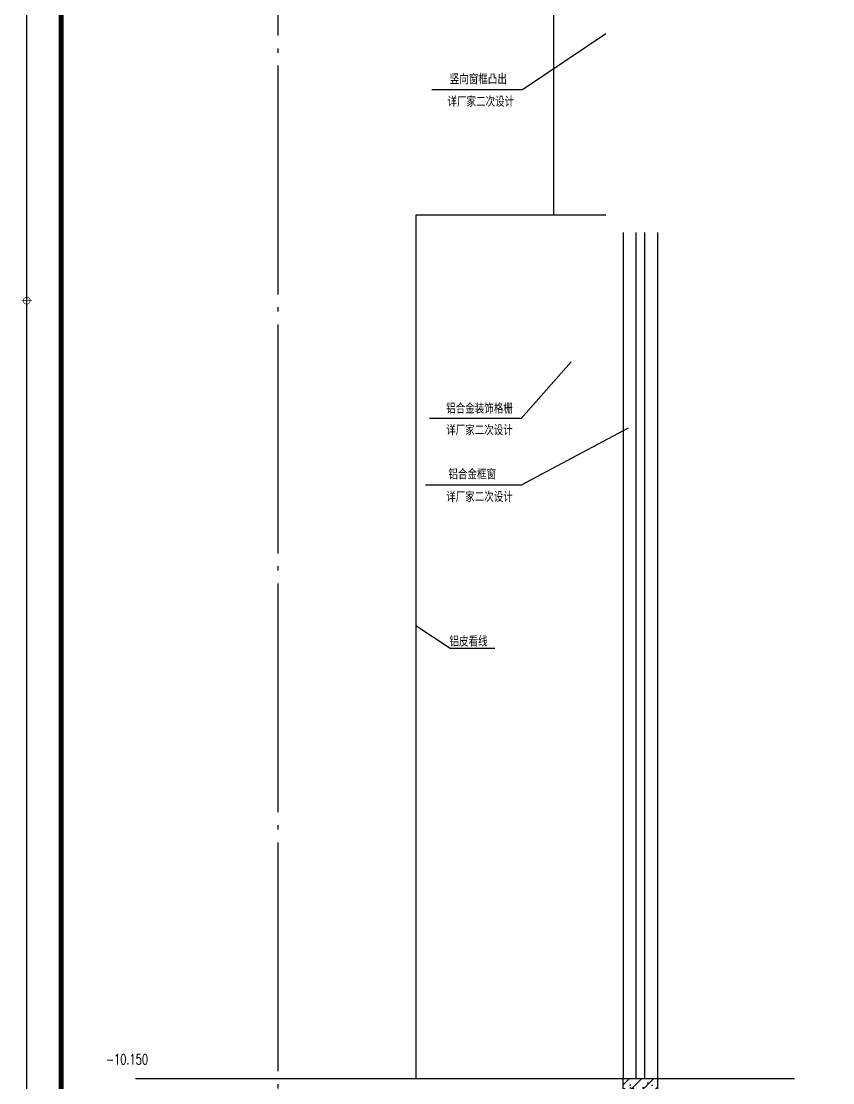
# Model space of a CAD drawing. Extents: x 447078 to 1776277, y 243534 to 519428.
# Drawn here: x 539653 to 544355, y 299879 to 306028 of the extents above; entities that cross this region are included whole.
import ezdxf

# ---------------------------------------------------------------- set-up
doc = ezdxf.new("R2010")
doc.units = 0
doc.header["$LTSCALE"] = 1000
doc.header["$MEASUREMENT"] = 0
doc.linetypes.add('$2$CCDID0GLB00001', pattern=[30, 26.5, -1.5, 0.5, -1.5])
for name, color, linetype in [('$2$G-GRID', 1, '$2$CCDID0GLB00001'), ('A-OVER', 23, 'Continuous'), ('A-SURF', 6, 'Continuous'), ('A-WALL', 140, 'Continuous'), ('A-WALL-HATH', 8, 'Continuous'), ('A-WIND', 2, 'Continuous'), ('G-0-XREF', 2, 'Continuous'), ('PUB_TEXT', 7, 'Continuous'), ('图框CCDI_B0GA1+0.00$0$G-BORD', 3, 'Continuous'), ('节点大样$0$ANNO-TEXT', 33, 'Continuous')]:
    doc.layers.add(name, color=color, linetype=linetype)
doc.styles.add('_TCH_DIM', font='SIMPLEX', dxfattribs={"bigfont": 'GBCBIG'})
doc.styles.add('节点大样$0$CCDI-TOG-02', font='simplex.shx', dxfattribs={"width": 0.8, "bigfont": 'zjdz.shx'})

# ---------------------------------------------------------------- blocks, each defined once
blk = doc.blocks.new('图框CCDI_B0GA1+0.00$0$MidPoitent')
at = {"const_width": 0.18}
for points in [[(-1.5, 0), (1.5, 0)], [(0, -1.5), (0, 1.5)]]:
    blk.add_lwpolyline(points, dxfattribs=at)
blk.add_lwpolyline([(0, -1, 1), (0, 1, 1), (0, -1, 1)], format="xyb", dxfattribs=at)
blk = doc.blocks.new('图框CCDI_B0GA1+0.00')
at = {"layer": '图框CCDI_B0GA1+0.00$0$G-BORD'}
blk.add_lwpolyline([(0, 59400), (84100, 59400), (84100, 0), (0, 0)], close=True, dxfattribs=at)
at = {"layer": '图框CCDI_B0GA1+0.00$0$G-BORD', "const_width": 140}
blk.add_lwpolyline([(3300, 58400), (83100, 58400), (83100, 1000), (3300, 1000)], close=True, dxfattribs=at)
at = {"layer": '图框CCDI_B0GA1+0.00$0$G-BORD', "xscale": 100, "yscale": 100, "zscale": 100}
blk.add_blockref('图框CCDI_B0GA1+0.00$0$MidPoitent', (42050, 0), dxfattribs=at)

msp = doc.modelspace()

# ---------------------------------------------------------------- hatches: boundary and pattern name
at = {"layer": 'A-WALL-HATH'}
h = msp.add_hatch(dxfattribs=at)
h.set_pattern_fill('钢筋混凝土', color=256, scale=20)
h.set_pattern_definition([(45, (1041705.59, 332236.684), (-35.355339, 35.355339), []), (50, (1041705.59, 332236.68), (143.452037, -12.550427), [15, -165]), (355, (1041705.59, 332236.68), (-27.750267, 150.438427), [12, -132]), (100.4514, (1041717.54, 332235.64), (115.701876, 137.88791), [12.74804, -140.228422]), (46.1842, (1041705.59, 332276.68), (213.44821, -33.1038), [22.5, -247.5]), (96.6356, (1041723.38, 332273.93), (186.93254, 194.82357), [19.12206, -210.3426]), (351.1842, (1041705.6, 332276.68), (186.93239, 194.82372), [18, -198]), (21, (1041725.59, 332266.68), (119.38141, -80.523778), [15, -165]), (326, (1041725.59, 332266.68), (48.663066, 145.03001), [12, -132]), (71.4514, (1041735.54, 332259.97), (168.044526, 64.5061), [12.74804, -140.228422]), (37.5, (1041705.59, 332236.684), (2.431971, 66.578771), [0, -130.4, 0, -134, 0, -132.5]), (7.5, (1041705.59, 332236.684), (52.613907, 78.882342), [0, -76.4, 0, -127.4, 0, -50.5]), (327.5, (1041660.99, 332236.684), (106.764487, -4.5109743), [0, -50, 0, -156, 0, -207]), (317.5, (1041640.99, 332236.68), (116.637234, 20.020996), [0, -65, 0, -103.6, 0, -147])])
h.paths.add_polyline_path([(543139.8, 298303.8), (543970.5, 298303.8), (543970.5, 298603.8), (543339.8, 298603.8), (543339.8, 299903.8), (543139.8, 299903.8)])

# ---------------------------------------------------------------- linework, layer by layer
at = {"layer": '$2$G-GRID', "ltscale": 0.05}
for points in [[(541139.8, 310270.4), (541139.8, 298643)], [(540314.6, 299903.8), (544133.1, 299903.8)]]:
    msp.add_lwpolyline(points, dxfattribs=at)
at = {"layer": 'A-OVER'}
for p, q in [((543039.8, 304903.8), (541939.8, 304903.8)), ((541939.8, 304903.8), (541939.8, 299903.8))]:
    msp.add_line(p, q, dxfattribs=at)
msp.add_lwpolyline([(542739.8, 304903.8), (542739.8, 308703.8)], dxfattribs=at)
at = {"layer": 'A-SURF'}
for points in [[(541405.7, 299903.8), (543970.5, 299903.8)], [(542400.8, 299903.8), (543922.8, 299903.8)]]:
    msp.add_lwpolyline(points, dxfattribs=at)
at = {"layer": 'A-WALL'}
msp.add_lwpolyline([(543970.5, 298303.8), (543139.8, 298303.8), (543139.8, 299903.8), (543339.8, 299903.8), (543339.8, 298603.8), (543970.5, 298603.8)], dxfattribs=at)
at = {"layer": 'A-WIND'}
for points in [[(543139.8, 304803.8), (543139.8, 299903.8)], [(543214.8, 304803.8), (543214.8, 299903.8)], [(543264.8, 304803.8), (543264.8, 299903.8)], [(543339.8, 304803.8), (543339.8, 299903.8)]]:
    msp.add_lwpolyline(points, dxfattribs=at)
at = {"layer": '节点大样$0$ANNO-TEXT'}
for points in [[(543039.8, 305954.9), (542558.2, 305629.6), (542031.5, 305629.6)], [(542839.8, 304053.8), (542550.6, 303727.2), (542019.2, 303727.2)], [(543170.1, 303671.2), (542550.6, 303340.7), (541995.9, 303340.7)]]:
    msp.add_lwpolyline(points, dxfattribs=at)
at = {"layer": '节点大样$0$ANNO-TEXT', "elevation": 0}
msp.add_lwpolyline([(541939.8, 302526.8), (542138.6, 302396.1), (542397.6, 302396.1)], dxfattribs=at)

# ---------------------------------------------------------------- block references
at = {"layer": 'G-0-XREF', "xscale": 0.2, "yscale": 0.2, "zscale": 0.2, "rotation": 270}
msp.add_blockref('图框CCDI_B0GA1+0.00', (539685.1, 312819.2), dxfattribs=at)

# ---------------------------------------------------------------- texts
at = {"layer": 'PUB_TEXT', "style": '_TCH_DIM', "width": 0.705882}
msp.add_text('-10.150', height=59.5, dxfattribs=at).set_placement((540143.8, 299984.8))
at = {"layer": '节点大样$0$ANNO-TEXT', "style": '节点大样$0$CCDI-TOG-02', "width": 0.8}
for s, p in [('竖向窗框凸出', (542136, 305662.5, 0)), ('详厂家二次设计', (542122.7, 305531.9, 0)), ('铝合金装饰格栅', (542115.1, 303754.8, 0)), ('详厂家二次设计', (542115.1, 303629.5, 0)), ('铝合金框窗', (542128.3, 303373.6, 0)), ('详厂家二次设计', (542115.1, 303243, 0)), ('铝皮看线', (542134.5, 302405.4))]:
    msp.add_text(s, height=60, dxfattribs=at).set_placement(p)

doc.saveas('drawing.dxf')
